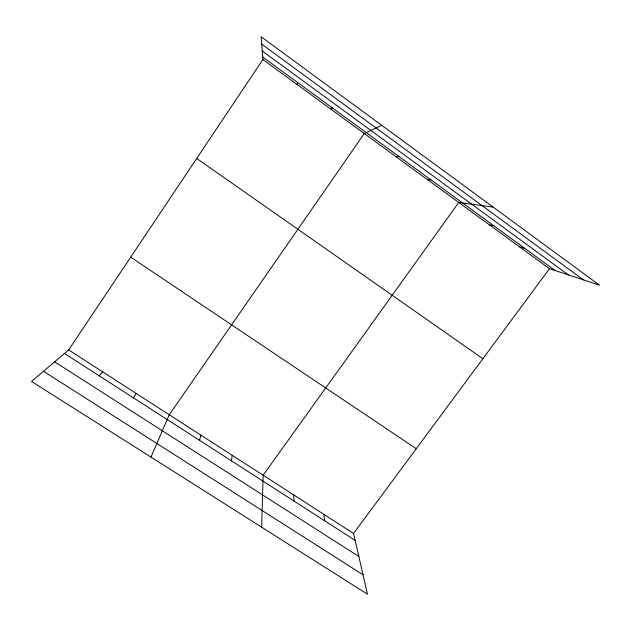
<?xml version="1.0" encoding="UTF-8"?>
<svg xmlns="http://www.w3.org/2000/svg" width="631" height="631" viewBox="0 0 631 631"><rect width="100%" height="100%" fill="white"/><g stroke="black" fill="none" stroke-linecap="round" stroke-linejoin="round"><path stroke-width="0.95" d="M261.636 527.185L263.143 475.23L458.737 202.456L493.142 207.102M231.459 460.851L232.247 455.322M297.162 84.546L297.706 82.558M199.538 440.328L200.95 435.169M150.967 457.096L169.258 414.748L364.284 133.527L381.716 125.301M133.417 397.814L136.162 393.428M68.645 349.929L353.541 533.463L367.479 594.213L31.55 381.463L68.645 349.929L262.882 59.527L261.155 36.787L599.45 285.149L549.506 268.696L262.882 59.527M353.541 533.463L549.506 268.696M99.177 375.8L102.632 371.825M330.959 109.21L332.214 107.759M396.189 156.811L398.8 156.385M427.676 179.788L430.918 179.843M489.396 224.825L493.868 225.803M519.644 246.902L524.708 248.33M43.507 371.296L363.014 574.762M54.652 361.831L358.834 556.526M64.472 353.478L355.127 540.365M130.696 257.156L416.263 448.72M196.706 158.468L482.865 358.739M262.236 51.001L568.373 274.911M262.693 56.995L555.138 270.557M261.715 44.162L583.367 279.856M323.79 514.297L324.799 520.867M293.66 494.885L294.085 501.117"/></g></svg>
